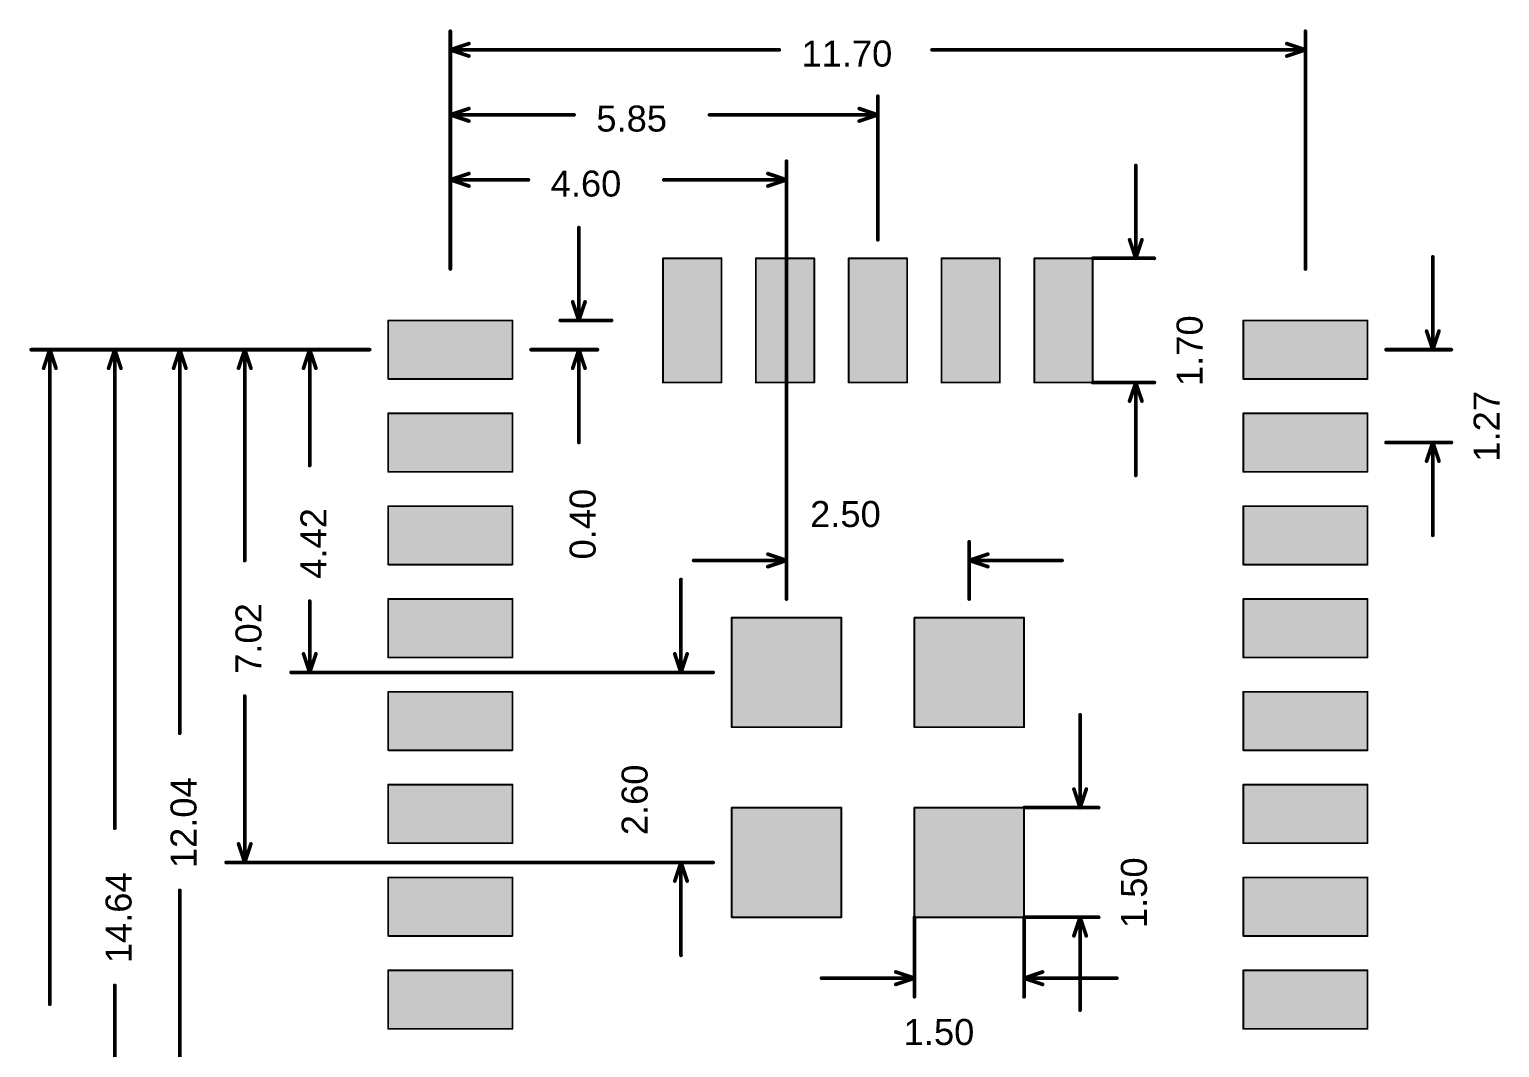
# Model space of a CAD drawing. Header units: inches. Extents: x -5.4 to 14.8, y -22.9 to 3.6.
# Drawn here: x -5.36 to 14.76, y -10.35 to 3.58 of the extents above; entities that cross this region are included whole.
import ezdxf

# ---------------------------------------------------------------- set-up
doc = ezdxf.new("R2010")
doc.units = ezdxf.units.IN
doc.layers.add('Mechanical 16', color=56, linetype='Continuous')
doc.layers.add('Top Layer', color=1, linetype='Continuous')
doc.styles.add('Arial', font='', dxfattribs={"height": 0.2})
doc.styles.get('Arial').set_extended_font_data('Arial')

msp = doc.modelspace()

# ---------------------------------------------------------------- hatches: boundary and pattern name
at = {"layer": 'Top Layer'}
for points in [[(4.11, 0.45), (4.11, -1.25), (3.31, -1.25), (3.31, 0.45)], [(5.38, 0.45), (5.38, -1.25), (4.58, -1.25), (4.58, 0.45)], [(6.65, 0.45), (6.65, -1.25), (5.85, -1.25), (5.85, 0.45)], [(7.92, 0.45), (7.92, -1.25), (7.12, -1.25), (7.12, 0.45)], [(9.19, 0.45), (9.19, -1.25), (8.39, -1.25), (8.39, 0.45)], [(-0.45, -0.4), (1.25, -0.4), (1.25, -1.2), (-0.45, -1.2)], [(12.95, -1.2), (11.25, -1.2), (11.25, -0.4), (12.95, -0.4)], [(-0.45, -1.67), (1.25, -1.67), (1.25, -2.47), (-0.45, -2.47)], [(12.95, -2.47), (11.25, -2.47), (11.25, -1.67), (12.95, -1.67)], [(-0.45, -2.94), (1.25, -2.94), (1.25, -3.74), (-0.45, -3.74)], [(12.95, -3.74), (11.25, -3.74), (11.25, -2.94), (12.95, -2.94)], [(-0.45, -4.21), (1.25, -4.21), (1.25, -5.01), (-0.45, -5.01)], [(12.95, -5.01), (11.25, -5.01), (11.25, -4.21), (12.95, -4.21)], [(4.25, -4.465), (5.75, -4.465), (5.75, -5.965), (4.25, -5.965)], [(6.75, -4.465), (8.25, -4.465), (8.25, -5.965), (6.75, -5.965)], [(-0.45, -5.48), (1.25, -5.48), (1.25, -6.28), (-0.45, -6.28)], [(12.95, -6.28), (11.25, -6.28), (11.25, -5.48), (12.95, -5.48)], [(-0.45, -6.75), (1.25, -6.75), (1.25, -7.55), (-0.45, -7.55)], [(12.95, -7.55), (11.25, -7.55), (11.25, -6.75), (12.95, -6.75)], [(4.25, -7.065), (5.75, -7.065), (5.75, -8.565), (4.25, -8.565)], [(6.75, -7.065), (8.25, -7.065), (8.25, -8.565), (6.75, -8.565)], [(-0.45, -8.02), (1.25, -8.02), (1.25, -8.82), (-0.45, -8.82)], [(12.95, -8.82), (11.25, -8.82), (11.25, -8.02), (12.95, -8.02)], [(-0.45, -9.29), (1.25, -9.29), (1.25, -10.09), (-0.45, -10.09)], [(12.95, -10.09), (11.25, -10.09), (11.25, -9.29), (12.95, -9.29)]]:
    msp.add_hatch(color=1, dxfattribs=at).paths.add_polyline_path(points)

# ---------------------------------------------------------------- linework, layer by layer
at = {"layer": 'Mechanical 16'}
for points, const_width in [([(0.4, 0.304), (0.4, 3.556)], 0.0508), ([(12.1, 0.304), (12.1, 3.556)], 0.0508), ([(0.4, 3.302), (0.654, 3.387)], 0.0508), ([(0.4, 3.302), (4.9, 3.302)], 0.0508), ([(0.4, 3.302), (0.654, 3.217)], 0.0508), ([(6.991, 3.302), (12.1, 3.302)], 0.0508), ([(11.846, 3.387), (12.1, 3.302)], 0.0508), ([(11.846, 3.217), (12.1, 3.302)], 0.0508), ([(0.4, 0.304), (0.4, 2.667)], 0.0508), ([(6.25, 0.704), (6.25, 2.667)], 0.0508), ([(0.4, 2.413), (0.654, 2.498)], 0.0508), ([(0.4, 2.413), (2.093, 2.413)], 0.0508), ([(0.4, 2.413), (0.654, 2.328)], 0.0508), ([(3.947, 2.413), (6.25, 2.413)], 0.0508), ([(5.996, 2.498), (6.25, 2.413)], 0.0508), ([(5.996, 2.328), (6.25, 2.413)], 0.0508), ([(0.4, 0.304), (0.4, 1.778)], 0.0508), ([(0.4, 1.524), (0.654, 1.609)], 0.0508), ([(4.746, 1.609), (5, 1.524)], 0.0508), ([(5, -4.211), (5, 1.778)], 0.0508), ([(9.779, 0.45), (9.779, 1.72)], 0.0508), ([(0.4, 1.524), (1.468, 1.524)], 0.0508), ([(0.4, 1.524), (0.654, 1.439)], 0.0508), ([(3.322, 1.524), (5, 1.524)], 0.0508), ([(4.746, 1.439), (5, 1.524)], 0.0508), ([(2.159, -0.4), (2.159, 0.87)], 0.0508), ([(9.694, 0.704), (9.779, 0.45)], 0.0508), ([(9.779, 0.45), (9.864, 0.704)], 0.0508), ([(3.31, 0.45), (4.11, 0.45)], 0.025), ([(3.31, -1.25), (3.31, 0.45)], 0.025), ([(4.11, -1.25), (4.11, 0.45)], 0.025), ([(4.58, 0.45), (5.38, 0.45)], 0.025), ([(4.58, -1.25), (4.58, 0.45)], 0.025), ([(5.38, -1.25), (5.38, 0.45)], 0.025), ([(5.85, 0.45), (6.65, 0.45)], 0.025), ([(5.85, -1.25), (5.85, 0.45)], 0.025), ([(6.65, -1.25), (6.65, 0.45)], 0.025), ([(7.12, 0.45), (7.92, 0.45)], 0.025), ([(7.12, -1.25), (7.12, 0.45)], 0.025), ([(7.92, -1.25), (7.92, 0.45)], 0.025), ([(8.39, 0.45), (9.19, 0.45)], 0.025), ([(8.39, -1.25), (8.39, 0.45)], 0.025), ([(9.19, 0.45), (10.033, 0.45)], 0.0508), ([(9.19, -1.25), (9.19, 0.45)], 0.025), ([(13.843, -0.8), (13.843, 0.47)], 0.0508), ([(2.074, -0.146), (2.159, -0.4)], 0.0508), ([(2.159, -0.4), (2.244, -0.146)], 0.0508), ([(-0.45, -1.2), (-0.45, -0.4)], 0.025), ([(-0.45, -0.4), (1.25, -0.4)], 0.025), ([(1.25, -1.2), (1.25, -0.4)], 0.025), ([(1.905, -0.4), (2.606, -0.4)], 0.0508), ([(11.25, -0.4), (12.95, -0.4)], 0.025), ([(11.25, -1.2), (11.25, -0.4)], 0.025), ([(12.95, -1.2), (12.95, -0.4)], 0.025), ([(13.758, -0.546), (13.843, -0.8)], 0.0508), ([(13.843, -0.8), (13.928, -0.546)], 0.0508), ([(-5.334, -0.8), (-0.704, -0.8)], 0.0508), ([(-5.165, -1.054), (-5.08, -0.8)], 0.0508), ([(-5.08, -9.755), (-5.08, -0.8)], 0.0508), ([(-5.08, -0.8), (-4.995, -1.054)], 0.0508), ([(-4.445, -0.8), (-0.704, -0.8)], 0.0508), ([(-4.276, -1.054), (-4.191, -0.8)], 0.0508), ([(-4.191, -7.347), (-4.191, -0.8)], 0.0508), ([(-4.191, -0.8), (-4.106, -1.054)], 0.0508), ([(-3.556, -0.8), (-0.704, -0.8)], 0.0508), ([(-3.387, -1.054), (-3.302, -0.8)], 0.0508), ([(-3.302, -6.047), (-3.302, -0.8)], 0.0508), ([(-3.302, -0.8), (-3.217, -1.054)], 0.0508), ([(-2.667, -0.8), (-0.704, -0.8)], 0.0508), ([(-2.498, -1.054), (-2.413, -0.8)], 0.0508), ([(-2.413, -3.685), (-2.413, -0.8)], 0.0508), ([(-2.413, -0.8), (-2.328, -1.054)], 0.0508), ([(-1.778, -0.8), (-0.704, -0.8)], 0.0508), ([(-1.609, -1.054), (-1.524, -0.8)], 0.0508), ([(-1.524, -2.385), (-1.524, -0.8)], 0.0508), ([(-1.524, -0.8), (-1.439, -1.054)], 0.0508), ([(1.504, -0.8), (2.413, -0.8)], 0.0508), ([(2.074, -1.054), (2.159, -0.8)], 0.0508), ([(2.159, -2.07), (2.159, -0.8)], 0.0508), ([(2.159, -0.8), (2.244, -1.054)], 0.0508), ([(13.204, -0.8), (14.097, -0.8)], 0.0508), ([(-0.45, -1.2), (1.25, -1.2)], 0.025), ([(11.25, -1.2), (12.95, -1.2)], 0.025), ([(3.31, -1.25), (4.11, -1.25)], 0.025), ([(4.58, -1.25), (5.38, -1.25)], 0.025), ([(5.85, -1.25), (6.65, -1.25)], 0.025), ([(7.12, -1.25), (7.92, -1.25)], 0.025), ([(8.39, -1.25), (9.19, -1.25)], 0.025), ([(9.19, -1.25), (10.033, -1.25)], 0.0508), ([(9.694, -1.504), (9.779, -1.25)], 0.0508), ([(9.779, -2.52), (9.779, -1.25)], 0.0508), ([(9.779, -1.25), (9.864, -1.504)], 0.0508), ([(-0.45, -2.47), (-0.45, -1.67)], 0.025), ([(-0.45, -1.67), (1.25, -1.67)], 0.025), ([(1.25, -2.47), (1.25, -1.67)], 0.025), ([(11.25, -1.67), (12.95, -1.67)], 0.025), ([(11.25, -2.47), (11.25, -1.67)], 0.025), ([(12.95, -2.47), (12.95, -1.67)], 0.025), ([(13.204, -2.07), (14.097, -2.07)], 0.0508), ([(13.758, -2.324), (13.843, -2.07)], 0.0508), ([(13.843, -3.34), (13.843, -2.07)], 0.0508), ([(13.843, -2.07), (13.928, -2.324)], 0.0508), ([(-0.45, -2.47), (1.25, -2.47)], 0.025), ([(11.25, -2.47), (12.95, -2.47)], 0.025), ([(-0.45, -3.74), (-0.45, -2.94)], 0.025), ([(-0.45, -2.94), (1.25, -2.94)], 0.025), ([(1.25, -3.74), (1.25, -2.94)], 0.025), ([(11.25, -2.94), (12.95, -2.94)], 0.025), ([(11.25, -3.74), (11.25, -2.94)], 0.025), ([(12.95, -3.74), (12.95, -2.94)], 0.025), ([(5, -4.211), (5, -3.429)], 0.0508), ([(7.5, -4.211), (7.5, -3.429)], 0.0508), ([(4.746, -3.598), (5, -3.683)], 0.0508), ([(7.5, -3.683), (7.754, -3.598)], 0.0508), ([(-0.45, -3.74), (1.25, -3.74)], 0.025), ([(3.73, -3.683), (5, -3.683)], 0.0508), ([(4.746, -3.768), (5, -3.683)], 0.0508), ([(7.5, -3.683), (8.77, -3.683)], 0.0508), ([(7.5, -3.683), (7.754, -3.768)], 0.0508), ([(11.25, -3.74), (12.95, -3.74)], 0.025), ([(3.556, -5.215), (3.556, -3.945)], 0.0508), ([(-1.524, -5.215), (-1.524, -4.239)], 0.0508), ([(-0.45, -5.01), (-0.45, -4.21)], 0.025), ([(-0.45, -4.21), (1.25, -4.21)], 0.025), ([(1.25, -5.01), (1.25, -4.21)], 0.025), ([(11.25, -4.21), (12.95, -4.21)], 0.025), ([(11.25, -5.01), (11.25, -4.21)], 0.025), ([(12.95, -5.01), (12.95, -4.21)], 0.025), ([(4.25, -4.465), (5.75, -4.465)], 0.025), ([(4.25, -5.965), (4.25, -4.465)], 0.025), ([(5.75, -5.965), (5.75, -4.465)], 0.025), ([(6.75, -5.965), (6.75, -4.465)], 0.025), ([(6.75, -4.465), (8.25, -4.465)], 0.025), ([(8.25, -5.965), (8.25, -4.465)], 0.025), ([(-1.609, -4.961), (-1.524, -5.215)], 0.0508), ([(-1.524, -5.215), (-1.439, -4.961)], 0.0508), ([(-0.45, -5.01), (1.25, -5.01)], 0.025), ([(3.471, -4.961), (3.556, -5.215)], 0.0508), ([(3.556, -5.215), (3.641, -4.961)], 0.0508), ([(11.25, -5.01), (12.95, -5.01)], 0.025), ([(-1.778, -5.215), (3.996, -5.215)], 0.0508), ([(3.302, -5.215), (3.996, -5.215)], 0.0508), ([(-2.413, -7.815), (-2.413, -5.539)], 0.0508), ([(-0.45, -6.28), (-0.45, -5.48)], 0.025), ([(-0.45, -5.48), (1.25, -5.48)], 0.025), ([(1.25, -6.28), (1.25, -5.48)], 0.025), ([(11.25, -5.48), (12.95, -5.48)], 0.025), ([(11.25, -6.28), (11.25, -5.48)], 0.025), ([(12.95, -6.28), (12.95, -5.48)], 0.025), ([(9.017, -7.065), (9.017, -5.795)], 0.0508), ([(4.25, -5.965), (5.75, -5.965)], 0.025), ([(6.75, -5.965), (8.25, -5.965)], 0.025), ([(-0.45, -6.28), (1.25, -6.28)], 0.025), ([(11.25, -6.28), (12.95, -6.28)], 0.025), ([(-0.45, -7.55), (-0.45, -6.75)], 0.025), ([(-0.45, -6.75), (1.25, -6.75)], 0.025), ([(1.25, -7.55), (1.25, -6.75)], 0.025), ([(8.932, -6.811), (9.017, -7.065)], 0.0508), ([(9.017, -7.065), (9.102, -6.811)], 0.0508), ([(11.25, -6.75), (12.95, -6.75)], 0.025), ([(11.25, -7.55), (11.25, -6.75)], 0.025), ([(12.95, -7.55), (12.95, -6.75)], 0.025), ([(8.25, -7.065), (9.271, -7.065)], 0.0508), ([(4.25, -8.565), (4.25, -7.065)], 0.025), ([(4.25, -7.065), (5.75, -7.065)], 0.025), ([(5.75, -8.565), (5.75, -7.065)], 0.025), ([(6.75, -8.565), (6.75, -7.065)], 0.025), ([(6.75, -7.065), (8.25, -7.065)], 0.025), ([(8.25, -8.565), (8.25, -7.065)], 0.025), ([(-2.498, -7.561), (-2.413, -7.815)], 0.0508), ([(-2.413, -7.815), (-2.328, -7.561)], 0.0508), ([(-0.45, -7.55), (1.25, -7.55)], 0.025), ([(11.25, -7.55), (12.95, -7.55)], 0.025), ([(-2.667, -7.815), (3.996, -7.815)], 0.0508), ([(3.302, -7.815), (3.996, -7.815)], 0.0508), ([(3.471, -8.069), (3.556, -7.815)], 0.0508), ([(3.556, -9.085), (3.556, -7.815)], 0.0508), ([(3.556, -7.815), (3.641, -8.069)], 0.0508), ([(-0.45, -8.82), (-0.45, -8.02)], 0.025), ([(-0.45, -8.02), (1.25, -8.02)], 0.025), ([(1.25, -8.82), (1.25, -8.02)], 0.025), ([(11.25, -8.02), (12.95, -8.02)], 0.025), ([(11.25, -8.82), (11.25, -8.02)], 0.025), ([(12.95, -8.82), (12.95, -8.02)], 0.025), ([(-3.302, -12.835), (-3.302, -8.197)], 0.0508), ([(4.25, -8.565), (5.75, -8.565)], 0.025), ([(6.75, -9.652), (6.75, -8.565)], 0.0508), ([(6.75, -8.565), (8.25, -8.565)], 0.025), ([(8.25, -9.652), (8.25, -8.565)], 0.0508), ([(8.25, -8.565), (9.271, -8.565)], 0.0508), ([(8.932, -8.819), (9.017, -8.565)], 0.0508), ([(9.017, -9.835), (9.017, -8.565)], 0.0508), ([(9.017, -8.565), (9.102, -8.819)], 0.0508), ([(-0.45, -8.82), (1.25, -8.82)], 0.025), ([(11.25, -8.82), (12.95, -8.82)], 0.025), ([(-0.45, -10.09), (-0.45, -9.29)], 0.025), ([(-0.45, -9.29), (1.25, -9.29)], 0.025), ([(1.25, -10.09), (1.25, -9.29)], 0.025), ([(5.48, -9.398), (6.75, -9.398)], 0.0508), ([(6.496, -9.313), (6.75, -9.398)], 0.0508), ([(6.496, -9.483), (6.75, -9.398)], 0.0508), ([(8.25, -9.398), (8.504, -9.313)], 0.0508), ([(8.25, -9.398), (9.52, -9.398)], 0.0508), ([(8.25, -9.398), (8.504, -9.483)], 0.0508), ([(11.25, -9.29), (12.95, -9.29)], 0.025), ([(11.25, -10.09), (11.25, -9.29)], 0.025), ([(12.95, -10.09), (12.95, -9.29)], 0.025), ([(-4.191, -15.435), (-4.191, -9.497)], 0.0508), ([(-0.45, -10.09), (1.25, -10.09)], 0.025), ([(11.25, -10.09), (12.95, -10.09)], 0.025)]:
    msp.add_lwpolyline(points, dxfattribs=dict(at, const_width=const_width))
for points, const_width in [([(0.387, 3.556, 1), (0.413, 3.556, 1)], 0.0254), ([(12.087, 3.556, 1), (12.113, 3.556, 1)], 0.0254), ([(0.387, 3.302, 1), (0.413, 3.302, 1)], 0.0254), ([(0.387, 3.302, 1), (0.413, 3.302, 1)], 0.0254), ([(0.387, 3.302, 1), (0.413, 3.302, 1)], 0.0254), ([(0.641, 3.387, 1), (0.667, 3.387, 1)], 0.0254), ([(0.641, 3.217, 1), (0.667, 3.217, 1)], 0.0254), ([(4.887, 3.302, 1), (4.913, 3.302, 1)], 0.0254), ([(6.978, 3.302, 1), (7.003, 3.302, 1)], 0.0254), ([(11.833, 3.387, 1), (11.859, 3.387, 1)], 0.0254), ([(11.833, 3.217, 1), (11.859, 3.217, 1)], 0.0254), ([(12.087, 3.302, 1), (12.113, 3.302, 1)], 0.0254), ([(12.087, 3.302, 1), (12.113, 3.302, 1)], 0.0254), ([(12.087, 3.302, 1), (12.113, 3.302, 1)], 0.0254), ([(0.387, 2.667, 1), (0.413, 2.667, 1)], 0.0254), ([(6.237, 2.667, 1), (6.263, 2.667, 1)], 0.0254), ([(0.387, 2.413, 1), (0.413, 2.413, 1)], 0.0254), ([(0.387, 2.413, 1), (0.413, 2.413, 1)], 0.0254), ([(0.387, 2.413, 1), (0.413, 2.413, 1)], 0.0254), ([(0.641, 2.498, 1), (0.667, 2.498, 1)], 0.0254), ([(2.081, 2.413, 1), (2.106, 2.413, 1)], 0.0254), ([(3.934, 2.413, 1), (3.96, 2.413, 1)], 0.0254), ([(5.983, 2.498, 1), (6.009, 2.498, 1)], 0.0254), ([(6.237, 2.413, 1), (6.263, 2.413, 1)], 0.0254), ([(6.237, 2.413, 1), (6.263, 2.413, 1)], 0.0254), ([(6.237, 2.413, 1), (6.263, 2.413, 1)], 0.0254), ([(0.641, 2.328, 1), (0.667, 2.328, 1)], 0.0254), ([(5.983, 2.328, 1), (6.009, 2.328, 1)], 0.0254), ([(0.387, 1.778, 1), (0.413, 1.778, 1)], 0.0254), ([(0.641, 1.609, 1), (0.667, 1.609, 1)], 0.0254), ([(4.733, 1.609, 1), (4.759, 1.609, 1)], 0.0254), ([(4.987, 1.778, 1), (5.013, 1.778, 1)], 0.0254), ([(9.766, 1.72, 1), (9.792, 1.72, 1)], 0.0254), ([(0.387, 1.524, 1), (0.413, 1.524, 1)], 0.0254), ([(0.387, 1.524, 1), (0.413, 1.524, 1)], 0.0254), ([(0.387, 1.524, 1), (0.413, 1.524, 1)], 0.0254), ([(0.641, 1.439, 1), (0.667, 1.439, 1)], 0.0254), ([(1.456, 1.524, 1), (1.481, 1.524, 1)], 0.0254), ([(3.309, 1.524, 1), (3.335, 1.524, 1)], 0.0254), ([(4.733, 1.439, 1), (4.759, 1.439, 1)], 0.0254), ([(4.987, 1.524, 1), (5.013, 1.524, 1)], 0.0254), ([(4.987, 1.524, 1), (5.013, 1.524, 1)], 0.0254), ([(4.987, 1.524, 1), (5.013, 1.524, 1)], 0.0254), ([(2.146, 0.87, 1), (2.172, 0.87, 1)], 0.0254), ([(6.237, 0.704, 1), (6.263, 0.704, 1)], 0.0254), ([(9.682, 0.704, 1), (9.707, 0.704, 1)], 0.0254), ([(9.851, 0.704, 1), (9.876, 0.704, 1)], 0.0254), ([(3.304, 0.45, 1), (3.316, 0.45, 1)], 0.0125), ([(3.304, 0.45, 1), (3.316, 0.45, 1)], 0.0125), ([(4.104, 0.45, 1), (4.116, 0.45, 1)], 0.0125), ([(4.104, 0.45, 1), (4.116, 0.45, 1)], 0.0125), ([(4.574, 0.45, 1), (4.586, 0.45, 1)], 0.0125), ([(4.574, 0.45, 1), (4.586, 0.45, 1)], 0.0125), ([(5.374, 0.45, 1), (5.386, 0.45, 1)], 0.0125), ([(5.374, 0.45, 1), (5.386, 0.45, 1)], 0.0125), ([(5.844, 0.45, 1), (5.856, 0.45, 1)], 0.0125), ([(5.844, 0.45, 1), (5.856, 0.45, 1)], 0.0125), ([(6.644, 0.45, 1), (6.656, 0.45, 1)], 0.0125), ([(6.644, 0.45, 1), (6.656, 0.45, 1)], 0.0125), ([(7.114, 0.45, 1), (7.126, 0.45, 1)], 0.0125), ([(7.114, 0.45, 1), (7.126, 0.45, 1)], 0.0125), ([(7.914, 0.45, 1), (7.926, 0.45, 1)], 0.0125), ([(7.914, 0.45, 1), (7.926, 0.45, 1)], 0.0125), ([(8.384, 0.45, 1), (8.396, 0.45, 1)], 0.0125), ([(8.384, 0.45, 1), (8.396, 0.45, 1)], 0.0125), ([(9.177, 0.45, 1), (9.203, 0.45, 1)], 0.0254), ([(9.184, 0.45, 1), (9.196, 0.45, 1)], 0.0125), ([(9.184, 0.45, 1), (9.196, 0.45, 1)], 0.0125), ([(9.766, 0.45, 1), (9.792, 0.45, 1)], 0.0254), ([(9.766, 0.45, 1), (9.792, 0.45, 1)], 0.0254), ([(9.766, 0.45, 1), (9.792, 0.45, 1)], 0.0254), ([(10.02, 0.45, 1), (10.046, 0.45, 1)], 0.0254), ([(13.83, 0.47, 1), (13.856, 0.47, 1)], 0.0254), ([(0.387, 0.304, 1), (0.413, 0.304, 1)], 0.0254), ([(0.387, 0.304, 1), (0.413, 0.304, 1)], 0.0254), ([(0.387, 0.304, 1), (0.413, 0.304, 1)], 0.0254), ([(12.087, 0.304, 1), (12.113, 0.304, 1)], 0.0254), ([(2.062, -0.146, 1), (2.087, -0.146, 1)], 0.0254), ([(2.231, -0.146, 1), (2.256, -0.146, 1)], 0.0254), ([(-0.456, -0.4, 1), (-0.444, -0.4, 1)], 0.0125), ([(-0.456, -0.4, 1), (-0.444, -0.4, 1)], 0.0125), ([(1.244, -0.4, 1), (1.256, -0.4, 1)], 0.0125), ([(1.244, -0.4, 1), (1.256, -0.4, 1)], 0.0125), ([(1.892, -0.4, 1), (1.918, -0.4, 1)], 0.0254), ([(2.146, -0.4, 1), (2.172, -0.4, 1)], 0.0254), ([(2.146, -0.4, 1), (2.172, -0.4, 1)], 0.0254), ([(2.146, -0.4, 1), (2.172, -0.4, 1)], 0.0254), ([(2.593, -0.4, 1), (2.619, -0.4, 1)], 0.0254), ([(11.244, -0.4, 1), (11.256, -0.4, 1)], 0.0125), ([(11.244, -0.4, 1), (11.256, -0.4, 1)], 0.0125), ([(12.944, -0.4, 1), (12.956, -0.4, 1)], 0.0125), ([(12.944, -0.4, 1), (12.956, -0.4, 1)], 0.0125), ([(13.746, -0.546, 1), (13.771, -0.546, 1)], 0.0254), ([(13.915, -0.546, 1), (13.94, -0.546, 1)], 0.0254), ([(-5.347, -0.8, 1), (-5.321, -0.8, 1)], 0.0254), ([(-5.093, -0.8, 1), (-5.067, -0.8, 1)], 0.0254), ([(-5.093, -0.8, 1), (-5.067, -0.8, 1)], 0.0254), ([(-5.093, -0.8, 1), (-5.067, -0.8, 1)], 0.0254), ([(-4.458, -0.8, 1), (-4.432, -0.8, 1)], 0.0254), ([(-4.204, -0.8, 1), (-4.178, -0.8, 1)], 0.0254), ([(-4.204, -0.8, 1), (-4.178, -0.8, 1)], 0.0254), ([(-4.204, -0.8, 1), (-4.178, -0.8, 1)], 0.0254), ([(-3.569, -0.8, 1), (-3.543, -0.8, 1)], 0.0254), ([(-3.315, -0.8, 1), (-3.289, -0.8, 1)], 0.0254), ([(-3.315, -0.8, 1), (-3.289, -0.8, 1)], 0.0254), ([(-3.315, -0.8, 1), (-3.289, -0.8, 1)], 0.0254), ([(-2.68, -0.8, 1), (-2.654, -0.8, 1)], 0.0254), ([(-2.426, -0.8, 1), (-2.4, -0.8, 1)], 0.0254), ([(-2.426, -0.8, 1), (-2.4, -0.8, 1)], 0.0254), ([(-2.426, -0.8, 1), (-2.4, -0.8, 1)], 0.0254), ([(-1.791, -0.8, 1), (-1.765, -0.8, 1)], 0.0254), ([(-1.537, -0.8, 1), (-1.511, -0.8, 1)], 0.0254), ([(-1.537, -0.8, 1), (-1.511, -0.8, 1)], 0.0254), ([(-1.537, -0.8, 1), (-1.511, -0.8, 1)], 0.0254), ([(-0.717, -0.8, 1), (-0.691, -0.8, 1)], 0.0254), ([(-0.717, -0.8, 1), (-0.691, -0.8, 1)], 0.0254), ([(-0.717, -0.8, 1), (-0.691, -0.8, 1)], 0.0254), ([(-0.717, -0.8, 1), (-0.691, -0.8, 1)], 0.0254), ([(-0.717, -0.8, 1), (-0.691, -0.8, 1)], 0.0254), ([(1.491, -0.8, 1), (1.517, -0.8, 1)], 0.0254), ([(2.146, -0.8, 1), (2.172, -0.8, 1)], 0.0254), ([(2.146, -0.8, 1), (2.172, -0.8, 1)], 0.0254), ([(2.146, -0.8, 1), (2.172, -0.8, 1)], 0.0254), ([(2.4, -0.8, 1), (2.426, -0.8, 1)], 0.0254), ([(13.191, -0.8, 1), (13.217, -0.8, 1)], 0.0254), ([(13.83, -0.8, 1), (13.856, -0.8, 1)], 0.0254), ([(13.83, -0.8, 1), (13.856, -0.8, 1)], 0.0254), ([(13.83, -0.8, 1), (13.856, -0.8, 1)], 0.0254), ([(14.084, -0.8, 1), (14.11, -0.8, 1)], 0.0254), ([(-5.177, -1.054, 1), (-5.152, -1.054, 1)], 0.0254), ([(-5.008, -1.054, 1), (-4.983, -1.054, 1)], 0.0254), ([(-4.288, -1.054, 1), (-4.263, -1.054, 1)], 0.0254), ([(-4.119, -1.054, 1), (-4.094, -1.054, 1)], 0.0254), ([(-3.399, -1.054, 1), (-3.374, -1.054, 1)], 0.0254), ([(-3.23, -1.054, 1), (-3.205, -1.054, 1)], 0.0254), ([(-2.51, -1.054, 1), (-2.485, -1.054, 1)], 0.0254), ([(-2.341, -1.054, 1), (-2.316, -1.054, 1)], 0.0254), ([(-1.621, -1.054, 1), (-1.596, -1.054, 1)], 0.0254), ([(-1.452, -1.054, 1), (-1.427, -1.054, 1)], 0.0254), ([(-0.456, -1.2, 1), (-0.444, -1.2, 1)], 0.0125), ([(-0.456, -1.2, 1), (-0.444, -1.2, 1)], 0.0125), ([(1.244, -1.2, 1), (1.256, -1.2, 1)], 0.0125), ([(1.244, -1.2, 1), (1.256, -1.2, 1)], 0.0125), ([(2.062, -1.054, 1), (2.087, -1.054, 1)], 0.0254), ([(2.231, -1.054, 1), (2.256, -1.054, 1)], 0.0254), ([(11.244, -1.2, 1), (11.256, -1.2, 1)], 0.0125), ([(11.244, -1.2, 1), (11.256, -1.2, 1)], 0.0125), ([(12.944, -1.2, 1), (12.956, -1.2, 1)], 0.0125), ([(12.944, -1.2, 1), (12.956, -1.2, 1)], 0.0125), ([(3.304, -1.25, 1), (3.316, -1.25, 1)], 0.0125), ([(3.304, -1.25, 1), (3.316, -1.25, 1)], 0.0125), ([(4.104, -1.25, 1), (4.116, -1.25, 1)], 0.0125), ([(4.104, -1.25, 1), (4.116, -1.25, 1)], 0.0125), ([(4.574, -1.25, 1), (4.586, -1.25, 1)], 0.0125), ([(4.574, -1.25, 1), (4.586, -1.25, 1)], 0.0125), ([(5.374, -1.25, 1), (5.386, -1.25, 1)], 0.0125), ([(5.374, -1.25, 1), (5.386, -1.25, 1)], 0.0125), ([(5.844, -1.25, 1), (5.856, -1.25, 1)], 0.0125), ([(5.844, -1.25, 1), (5.856, -1.25, 1)], 0.0125), ([(6.644, -1.25, 1), (6.656, -1.25, 1)], 0.0125), ([(6.644, -1.25, 1), (6.656, -1.25, 1)], 0.0125), ([(7.114, -1.25, 1), (7.126, -1.25, 1)], 0.0125), ([(7.114, -1.25, 1), (7.126, -1.25, 1)], 0.0125), ([(7.914, -1.25, 1), (7.926, -1.25, 1)], 0.0125), ([(7.914, -1.25, 1), (7.926, -1.25, 1)], 0.0125), ([(8.384, -1.25, 1), (8.396, -1.25, 1)], 0.0125), ([(8.384, -1.25, 1), (8.396, -1.25, 1)], 0.0125), ([(9.177, -1.25, 1), (9.203, -1.25, 1)], 0.0254), ([(9.184, -1.25, 1), (9.196, -1.25, 1)], 0.0125), ([(9.184, -1.25, 1), (9.196, -1.25, 1)], 0.0125), ([(9.766, -1.25, 1), (9.792, -1.25, 1)], 0.0254), ([(9.766, -1.25, 1), (9.792, -1.25, 1)], 0.0254), ([(9.766, -1.25, 1), (9.792, -1.25, 1)], 0.0254), ([(10.02, -1.25, 1), (10.046, -1.25, 1)], 0.0254), ([(9.682, -1.504, 1), (9.707, -1.504, 1)], 0.0254), ([(9.851, -1.504, 1), (9.876, -1.504, 1)], 0.0254), ([(-0.456, -1.67, 1), (-0.444, -1.67, 1)], 0.0125), ([(-0.456, -1.67, 1), (-0.444, -1.67, 1)], 0.0125), ([(1.244, -1.67, 1), (1.256, -1.67, 1)], 0.0125), ([(1.244, -1.67, 1), (1.256, -1.67, 1)], 0.0125), ([(11.244, -1.67, 1), (11.256, -1.67, 1)], 0.0125), ([(11.244, -1.67, 1), (11.256, -1.67, 1)], 0.0125), ([(12.944, -1.67, 1), (12.956, -1.67, 1)], 0.0125), ([(12.944, -1.67, 1), (12.956, -1.67, 1)], 0.0125), ([(2.146, -2.07, 1), (2.172, -2.07, 1)], 0.0254), ([(13.191, -2.07, 1), (13.217, -2.07, 1)], 0.0254), ([(13.83, -2.07, 1), (13.856, -2.07, 1)], 0.0254), ([(13.83, -2.07, 1), (13.856, -2.07, 1)], 0.0254), ([(13.83, -2.07, 1), (13.856, -2.07, 1)], 0.0254), ([(14.084, -2.07, 1), (14.11, -2.07, 1)], 0.0254), ([(-1.537, -2.385, 1), (-1.511, -2.385, 1)], 0.0254), ([(13.746, -2.324, 1), (13.771, -2.324, 1)], 0.0254), ([(13.915, -2.324, 1), (13.94, -2.324, 1)], 0.0254), ([(-0.456, -2.47, 1), (-0.444, -2.47, 1)], 0.0125), ([(-0.456, -2.47, 1), (-0.444, -2.47, 1)], 0.0125), ([(1.244, -2.47, 1), (1.256, -2.47, 1)], 0.0125), ([(1.244, -2.47, 1), (1.256, -2.47, 1)], 0.0125), ([(9.766, -2.52, 1), (9.792, -2.52, 1)], 0.0254), ([(11.244, -2.47, 1), (11.256, -2.47, 1)], 0.0125), ([(11.244, -2.47, 1), (11.256, -2.47, 1)], 0.0125), ([(12.944, -2.47, 1), (12.956, -2.47, 1)], 0.0125), ([(12.944, -2.47, 1), (12.956, -2.47, 1)], 0.0125), ([(-0.456, -2.94, 1), (-0.444, -2.94, 1)], 0.0125), ([(-0.456, -2.94, 1), (-0.444, -2.94, 1)], 0.0125), ([(1.244, -2.94, 1), (1.256, -2.94, 1)], 0.0125), ([(1.244, -2.94, 1), (1.256, -2.94, 1)], 0.0125), ([(11.244, -2.94, 1), (11.256, -2.94, 1)], 0.0125), ([(11.244, -2.94, 1), (11.256, -2.94, 1)], 0.0125), ([(12.944, -2.94, 1), (12.956, -2.94, 1)], 0.0125), ([(12.944, -2.94, 1), (12.956, -2.94, 1)], 0.0125), ([(4.987, -3.429, 1), (5.013, -3.429, 1)], 0.0254), ([(7.487, -3.429, 1), (7.513, -3.429, 1)], 0.0254), ([(13.83, -3.34, 1), (13.856, -3.34, 1)], 0.0254), ([(4.733, -3.598, 1), (4.759, -3.598, 1)], 0.0254), ([(7.741, -3.598, 1), (7.767, -3.598, 1)], 0.0254), ([(-2.426, -3.685, 1), (-2.4, -3.685, 1)], 0.0254), ([(-0.456, -3.74, 1), (-0.444, -3.74, 1)], 0.0125), ([(-0.456, -3.74, 1), (-0.444, -3.74, 1)], 0.0125), ([(1.244, -3.74, 1), (1.256, -3.74, 1)], 0.0125), ([(1.244, -3.74, 1), (1.256, -3.74, 1)], 0.0125), ([(3.717, -3.683, 1), (3.743, -3.683, 1)], 0.0254), ([(4.733, -3.768, 1), (4.759, -3.768, 1)], 0.0254), ([(4.987, -3.683, 1), (5.013, -3.683, 1)], 0.0254), ([(4.987, -3.683, 1), (5.013, -3.683, 1)], 0.0254), ([(4.987, -3.683, 1), (5.013, -3.683, 1)], 0.0254), ([(7.487, -3.683, 1), (7.513, -3.683, 1)], 0.0254), ([(7.487, -3.683, 1), (7.513, -3.683, 1)], 0.0254), ([(7.487, -3.683, 1), (7.513, -3.683, 1)], 0.0254), ([(7.741, -3.768, 1), (7.767, -3.768, 1)], 0.0254), ([(8.757, -3.683, 1), (8.783, -3.683, 1)], 0.0254), ([(11.244, -3.74, 1), (11.256, -3.74, 1)], 0.0125), ([(11.244, -3.74, 1), (11.256, -3.74, 1)], 0.0125), ([(12.944, -3.74, 1), (12.956, -3.74, 1)], 0.0125), ([(12.944, -3.74, 1), (12.956, -3.74, 1)], 0.0125), ([(3.543, -3.945, 1), (3.569, -3.945, 1)], 0.0254), ([(-1.537, -4.239, 1), (-1.511, -4.239, 1)], 0.0254), ([(-0.456, -4.21, 1), (-0.444, -4.21, 1)], 0.0125), ([(-0.456, -4.21, 1), (-0.444, -4.21, 1)], 0.0125), ([(1.244, -4.21, 1), (1.256, -4.21, 1)], 0.0125), ([(1.244, -4.21, 1), (1.256, -4.21, 1)], 0.0125), ([(4.987, -4.211, 1), (5.013, -4.211, 1)], 0.0254), ([(4.987, -4.211, 1), (5.013, -4.211, 1)], 0.0254), ([(7.487, -4.211, 1), (7.513, -4.211, 1)], 0.0254), ([(11.244, -4.21, 1), (11.256, -4.21, 1)], 0.0125), ([(11.244, -4.21, 1), (11.256, -4.21, 1)], 0.0125), ([(12.944, -4.21, 1), (12.956, -4.21, 1)], 0.0125), ([(12.944, -4.21, 1), (12.956, -4.21, 1)], 0.0125), ([(4.244, -4.465, 1), (4.256, -4.465, 1)], 0.0125), ([(4.244, -4.465, 1), (4.256, -4.465, 1)], 0.0125), ([(5.744, -4.465, 1), (5.756, -4.465, 1)], 0.0125), ([(5.744, -4.465, 1), (5.756, -4.465, 1)], 0.0125), ([(6.744, -4.465, 1), (6.756, -4.465, 1)], 0.0125), ([(6.744, -4.465, 1), (6.756, -4.465, 1)], 0.0125), ([(8.244, -4.465, 1), (8.256, -4.465, 1)], 0.0125), ([(8.244, -4.465, 1), (8.256, -4.465, 1)], 0.0125), ([(-1.621, -4.961, 1), (-1.596, -4.961, 1)], 0.0254), ([(-1.452, -4.961, 1), (-1.427, -4.961, 1)], 0.0254), ([(-0.456, -5.01, 1), (-0.444, -5.01, 1)], 0.0125), ([(-0.456, -5.01, 1), (-0.444, -5.01, 1)], 0.0125), ([(1.244, -5.01, 1), (1.256, -5.01, 1)], 0.0125), ([(1.244, -5.01, 1), (1.256, -5.01, 1)], 0.0125), ([(3.459, -4.961, 1), (3.484, -4.961, 1)], 0.0254), ([(3.628, -4.961, 1), (3.653, -4.961, 1)], 0.0254), ([(11.244, -5.01, 1), (11.256, -5.01, 1)], 0.0125), ([(11.244, -5.01, 1), (11.256, -5.01, 1)], 0.0125), ([(12.944, -5.01, 1), (12.956, -5.01, 1)], 0.0125), ([(12.944, -5.01, 1), (12.956, -5.01, 1)], 0.0125), ([(-1.791, -5.215, 1), (-1.765, -5.215, 1)], 0.0254), ([(-1.537, -5.215, 1), (-1.511, -5.215, 1)], 0.0254), ([(-1.537, -5.215, 1), (-1.511, -5.215, 1)], 0.0254), ([(-1.537, -5.215, 1), (-1.511, -5.215, 1)], 0.0254), ([(3.289, -5.215, 1), (3.315, -5.215, 1)], 0.0254), ([(3.543, -5.215, 1), (3.569, -5.215, 1)], 0.0254), ([(3.543, -5.215, 1), (3.569, -5.215, 1)], 0.0254), ([(3.543, -5.215, 1), (3.569, -5.215, 1)], 0.0254), ([(3.983, -5.215, 1), (4.009, -5.215, 1)], 0.0254), ([(3.983, -5.215, 1), (4.009, -5.215, 1)], 0.0254), ([(-2.426, -5.539, 1), (-2.4, -5.539, 1)], 0.0254), ([(-0.456, -5.48, 1), (-0.444, -5.48, 1)], 0.0125), ([(-0.456, -5.48, 1), (-0.444, -5.48, 1)], 0.0125), ([(1.244, -5.48, 1), (1.256, -5.48, 1)], 0.0125), ([(1.244, -5.48, 1), (1.256, -5.48, 1)], 0.0125), ([(11.244, -5.48, 1), (11.256, -5.48, 1)], 0.0125), ([(11.244, -5.48, 1), (11.256, -5.48, 1)], 0.0125), ([(12.944, -5.48, 1), (12.956, -5.48, 1)], 0.0125), ([(12.944, -5.48, 1), (12.956, -5.48, 1)], 0.0125), ([(9.004, -5.795, 1), (9.03, -5.795, 1)], 0.0254), ([(-3.315, -6.047, 1), (-3.289, -6.047, 1)], 0.0254), ([(4.244, -5.965, 1), (4.256, -5.965, 1)], 0.0125), ([(4.244, -5.965, 1), (4.256, -5.965, 1)], 0.0125), ([(5.744, -5.965, 1), (5.756, -5.965, 1)], 0.0125), ([(5.744, -5.965, 1), (5.756, -5.965, 1)], 0.0125), ([(6.744, -5.965, 1), (6.756, -5.965, 1)], 0.0125), ([(6.744, -5.965, 1), (6.756, -5.965, 1)], 0.0125), ([(8.244, -5.965, 1), (8.256, -5.965, 1)], 0.0125), ([(8.244, -5.965, 1), (8.256, -5.965, 1)], 0.0125), ([(-0.456, -6.28, 1), (-0.444, -6.28, 1)], 0.0125), ([(-0.456, -6.28, 1), (-0.444, -6.28, 1)], 0.0125), ([(1.244, -6.28, 1), (1.256, -6.28, 1)], 0.0125), ([(1.244, -6.28, 1), (1.256, -6.28, 1)], 0.0125), ([(11.244, -6.28, 1), (11.256, -6.28, 1)], 0.0125), ([(11.244, -6.28, 1), (11.256, -6.28, 1)], 0.0125), ([(12.944, -6.28, 1), (12.956, -6.28, 1)], 0.0125), ([(12.944, -6.28, 1), (12.956, -6.28, 1)], 0.0125), ([(-0.456, -6.75, 1), (-0.444, -6.75, 1)], 0.0125), ([(-0.456, -6.75, 1), (-0.444, -6.75, 1)], 0.0125), ([(1.244, -6.75, 1), (1.256, -6.75, 1)], 0.0125), ([(1.244, -6.75, 1), (1.256, -6.75, 1)], 0.0125), ([(8.92, -6.811, 1), (8.945, -6.811, 1)], 0.0254), ([(9.089, -6.811, 1), (9.114, -6.811, 1)], 0.0254), ([(11.244, -6.75, 1), (11.256, -6.75, 1)], 0.0125), ([(11.244, -6.75, 1), (11.256, -6.75, 1)], 0.0125), ([(12.944, -6.75, 1), (12.956, -6.75, 1)], 0.0125), ([(12.944, -6.75, 1), (12.956, -6.75, 1)], 0.0125), ([(8.237, -7.065, 1), (8.263, -7.065, 1)], 0.0254), ([(9.004, -7.065, 1), (9.03, -7.065, 1)], 0.0254), ([(9.004, -7.065, 1), (9.03, -7.065, 1)], 0.0254), ([(9.004, -7.065, 1), (9.03, -7.065, 1)], 0.0254), ([(9.258, -7.065, 1), (9.284, -7.065, 1)], 0.0254), ([(4.244, -7.065, 1), (4.256, -7.065, 1)], 0.0125), ([(4.244, -7.065, 1), (4.256, -7.065, 1)], 0.0125), ([(5.744, -7.065, 1), (5.756, -7.065, 1)], 0.0125), ([(5.744, -7.065, 1), (5.756, -7.065, 1)], 0.0125), ([(6.744, -7.065, 1), (6.756, -7.065, 1)], 0.0125), ([(6.744, -7.065, 1), (6.756, -7.065, 1)], 0.0125), ([(8.244, -7.065, 1), (8.256, -7.065, 1)], 0.0125), ([(8.244, -7.065, 1), (8.256, -7.065, 1)], 0.0125), ([(-4.204, -7.347, 1), (-4.178, -7.347, 1)], 0.0254), ([(-2.51, -7.561, 1), (-2.485, -7.561, 1)], 0.0254), ([(-2.341, -7.561, 1), (-2.316, -7.561, 1)], 0.0254), ([(-0.456, -7.55, 1), (-0.444, -7.55, 1)], 0.0125), ([(-0.456, -7.55, 1), (-0.444, -7.55, 1)], 0.0125), ([(1.244, -7.55, 1), (1.256, -7.55, 1)], 0.0125), ([(1.244, -7.55, 1), (1.256, -7.55, 1)], 0.0125), ([(11.244, -7.55, 1), (11.256, -7.55, 1)], 0.0125), ([(11.244, -7.55, 1), (11.256, -7.55, 1)], 0.0125), ([(12.944, -7.55, 1), (12.956, -7.55, 1)], 0.0125), ([(12.944, -7.55, 1), (12.956, -7.55, 1)], 0.0125), ([(-2.68, -7.815, 1), (-2.654, -7.815, 1)], 0.0254), ([(-2.426, -7.815, 1), (-2.4, -7.815, 1)], 0.0254), ([(-2.426, -7.815, 1), (-2.4, -7.815, 1)], 0.0254), ([(-2.426, -7.815, 1), (-2.4, -7.815, 1)], 0.0254), ([(3.289, -7.815, 1), (3.315, -7.815, 1)], 0.0254), ([(3.543, -7.815, 1), (3.569, -7.815, 1)], 0.0254), ([(3.543, -7.815, 1), (3.569, -7.815, 1)], 0.0254), ([(3.543, -7.815, 1), (3.569, -7.815, 1)], 0.0254), ([(3.983, -7.815, 1), (4.009, -7.815, 1)], 0.0254), ([(3.983, -7.815, 1), (4.009, -7.815, 1)], 0.0254), ([(-0.456, -8.02, 1), (-0.444, -8.02, 1)], 0.0125), ([(-0.456, -8.02, 1), (-0.444, -8.02, 1)], 0.0125), ([(1.244, -8.02, 1), (1.256, -8.02, 1)], 0.0125), ([(1.244, -8.02, 1), (1.256, -8.02, 1)], 0.0125), ([(3.459, -8.069, 1), (3.484, -8.069, 1)], 0.0254), ([(3.628, -8.069, 1), (3.653, -8.069, 1)], 0.0254), ([(11.244, -8.02, 1), (11.256, -8.02, 1)], 0.0125), ([(11.244, -8.02, 1), (11.256, -8.02, 1)], 0.0125), ([(12.944, -8.02, 1), (12.956, -8.02, 1)], 0.0125), ([(12.944, -8.02, 1), (12.956, -8.02, 1)], 0.0125), ([(-3.315, -8.197, 1), (-3.289, -8.197, 1)], 0.0254), ([(4.244, -8.565, 1), (4.256, -8.565, 1)], 0.0125), ([(4.244, -8.565, 1), (4.256, -8.565, 1)], 0.0125), ([(5.744, -8.565, 1), (5.756, -8.565, 1)], 0.0125), ([(5.744, -8.565, 1), (5.756, -8.565, 1)], 0.0125), ([(6.737, -8.565, 1), (6.763, -8.565, 1)], 0.0254), ([(6.744, -8.565, 1), (6.756, -8.565, 1)], 0.0125), ([(6.744, -8.565, 1), (6.756, -8.565, 1)], 0.0125), ([(8.237, -8.565, 1), (8.263, -8.565, 1)], 0.0254), ([(8.237, -8.565, 1), (8.263, -8.565, 1)], 0.0254), ([(8.244, -8.565, 1), (8.256, -8.565, 1)], 0.0125), ([(8.244, -8.565, 1), (8.256, -8.565, 1)], 0.0125), ([(9.004, -8.565, 1), (9.03, -8.565, 1)], 0.0254), ([(9.004, -8.565, 1), (9.03, -8.565, 1)], 0.0254), ([(9.004, -8.565, 1), (9.03, -8.565, 1)], 0.0254), ([(9.258, -8.565, 1), (9.284, -8.565, 1)], 0.0254), ([(-0.456, -8.82, 1), (-0.444, -8.82, 1)], 0.0125), ([(-0.456, -8.82, 1), (-0.444, -8.82, 1)], 0.0125), ([(1.244, -8.82, 1), (1.256, -8.82, 1)], 0.0125), ([(1.244, -8.82, 1), (1.256, -8.82, 1)], 0.0125), ([(8.92, -8.819, 1), (8.945, -8.819, 1)], 0.0254), ([(9.089, -8.819, 1), (9.114, -8.819, 1)], 0.0254), ([(11.244, -8.82, 1), (11.256, -8.82, 1)], 0.0125), ([(11.244, -8.82, 1), (11.256, -8.82, 1)], 0.0125), ([(12.944, -8.82, 1), (12.956, -8.82, 1)], 0.0125), ([(12.944, -8.82, 1), (12.956, -8.82, 1)], 0.0125), ([(3.543, -9.085, 1), (3.569, -9.085, 1)], 0.0254), ([(-0.456, -9.29, 1), (-0.444, -9.29, 1)], 0.0125), ([(-0.456, -9.29, 1), (-0.444, -9.29, 1)], 0.0125), ([(1.244, -9.29, 1), (1.256, -9.29, 1)], 0.0125), ([(1.244, -9.29, 1), (1.256, -9.29, 1)], 0.0125), ([(5.467, -9.398, 1), (5.493, -9.398, 1)], 0.0254), ([(6.483, -9.313, 1), (6.509, -9.313, 1)], 0.0254), ([(6.737, -9.398, 1), (6.763, -9.398, 1)], 0.0254), ([(6.737, -9.398, 1), (6.763, -9.398, 1)], 0.0254), ([(6.737, -9.398, 1), (6.763, -9.398, 1)], 0.0254), ([(8.237, -9.398, 1), (8.263, -9.398, 1)], 0.0254), ([(8.237, -9.398, 1), (8.263, -9.398, 1)], 0.0254), ([(8.237, -9.398, 1), (8.263, -9.398, 1)], 0.0254), ([(8.491, -9.313, 1), (8.517, -9.313, 1)], 0.0254), ([(9.507, -9.398, 1), (9.533, -9.398, 1)], 0.0254), ([(11.244, -9.29, 1), (11.256, -9.29, 1)], 0.0125), ([(11.244, -9.29, 1), (11.256, -9.29, 1)], 0.0125), ([(12.944, -9.29, 1), (12.956, -9.29, 1)], 0.0125), ([(12.944, -9.29, 1), (12.956, -9.29, 1)], 0.0125), ([(-4.204, -9.497, 1), (-4.178, -9.497, 1)], 0.0254), ([(6.483, -9.483, 1), (6.509, -9.483, 1)], 0.0254), ([(6.737, -9.652, 1), (6.763, -9.652, 1)], 0.0254), ([(8.237, -9.652, 1), (8.263, -9.652, 1)], 0.0254), ([(8.491, -9.483, 1), (8.517, -9.483, 1)], 0.0254), ([(-5.093, -9.755, 1), (-5.067, -9.755, 1)], 0.0254), ([(9.004, -9.835, 1), (9.03, -9.835, 1)], 0.0254), ([(-0.456, -10.09, 1), (-0.444, -10.09, 1)], 0.0125), ([(-0.456, -10.09, 1), (-0.444, -10.09, 1)], 0.0125), ([(1.244, -10.09, 1), (1.256, -10.09, 1)], 0.0125), ([(1.244, -10.09, 1), (1.256, -10.09, 1)], 0.0125), ([(11.244, -10.09, 1), (11.256, -10.09, 1)], 0.0125), ([(11.244, -10.09, 1), (11.256, -10.09, 1)], 0.0125), ([(12.944, -10.09, 1), (12.956, -10.09, 1)], 0.0125), ([(12.944, -10.09, 1), (12.956, -10.09, 1)], 0.0125)]:
    msp.add_lwpolyline(points, format="xyb", close=True, dxfattribs=dict(at, const_width=const_width))

# ---------------------------------------------------------------- texts
at = {"layer": 'Mechanical 16', "style": 'Arial'}
for s, p in [('11.70', (5.205, 3.073)), ('5.85', (2.398, 2.184)), ('4.60', (1.773, 1.295)), ('2.50', (5.323, -3.226)), ('1.50', (6.603, -10.312))]:
    msp.add_text(s, height=0.3556, dxfattribs=at).set_placement(p)
for s, p in [('1.70', (10.693, -1.297)), ('1.27', (14.757, -2.332)), ('0.40', (2.388, -3.67)), ('4.42', (-1.295, -3.934)), ('7.02', (-2.184, -5.234)), ('2.60', (3.099, -7.442)), ('12.04', (-3.073, -7.893)), ('1.50', (9.931, -8.712)), ('14.64', (-3.962, -9.193))]:
    msp.add_text(s, height=0.3556, rotation=90, dxfattribs=at).set_placement(p)

doc.saveas('drawing.dxf')
